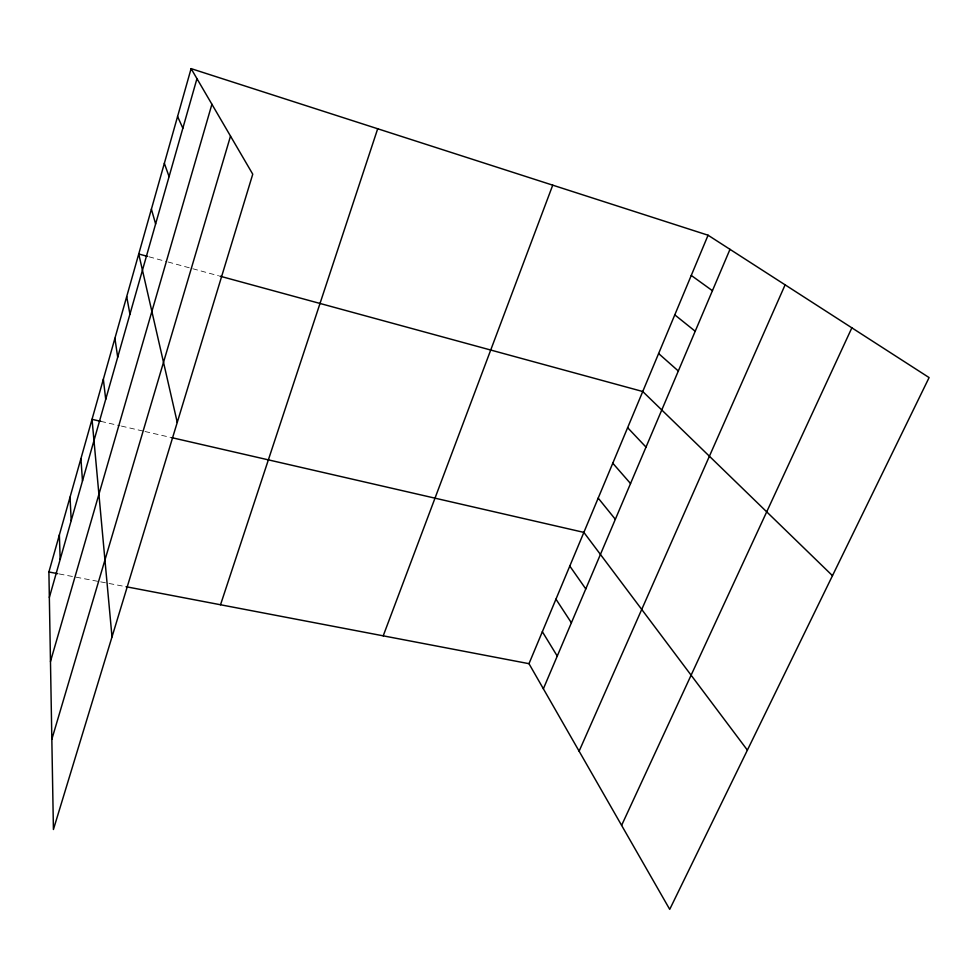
<?xml version="1.0" encoding="UTF-8"?>
<svg xmlns="http://www.w3.org/2000/svg" width="978" height="978" viewBox="0 0 978 978"><rect width="100%" height="100%" fill="white"/><g stroke="black" fill="none" stroke-linecap="round" stroke-linejoin="round"><path stroke-width="0.73" stroke-dasharray="4.89 3.67" d="M59.23 573.952L99.145 581.58M100.636 581.861L124.548 586.433M100.844 421.359L119.939 425.748M121.406 426.078L143.509 431.164M144.988 431.506L171.725 437.643M148.986 256.786L166.566 261.591M168.033 261.982L218.534 275.772"/><path stroke-width="1.47" d="M191.101 68.631L252.752 174.182L53.423 829.503L48.9 571.983L191.101 68.631L708.072 235.221L929.1 377.581L669.722 909.369L528.988 663.683L126.04 586.714M49.352 597.424L196.957 78.643M50.477 661.495L211.908 104.255M51.846 739.258L230.515 136.113M220.527 604.759L377.691 128.754M383.217 635.834L552.729 185.172M528.988 663.683L708.072 235.221M543.365 688.793L729.991 249.341M579.11 751.19L785.114 284.842M621.605 825.371L851.862 327.838M48.9 571.983L57.751 573.67M100.844 421.359L92.03 419.33L112.005 636.935M171.725 437.643L583.866 532.387L747.388 750.138M147.531 256.395L138.742 253.987L177.25 422.398M219.977 276.163L642.742 391.518L832.474 575.675M691.263 275.429L712.436 290.71M674.783 314.867L695.211 331.249M658.61 353.547L678.329 371.004M627.631 427.679L646.006 447.105M612.778 463.205L630.541 483.548M598.194 498.095L615.345 519.318M569.783 566.066L585.785 588.927M555.956 599.159L571.396 622.815M542.35 631.702L557.252 656.091M177.58 116.504L182.862 128.191M164.353 163.338L169.084 176.602M151.407 209.158L155.612 223.938M126.7 296.603L129.94 314.17M114.903 338.339L117.702 357.19M103.35 379.244L105.71 399.317M80.93 458.621L82.482 480.993M70.037 497.154L71.211 520.589M59.365 534.929L60.171 559.392"/></g></svg>
